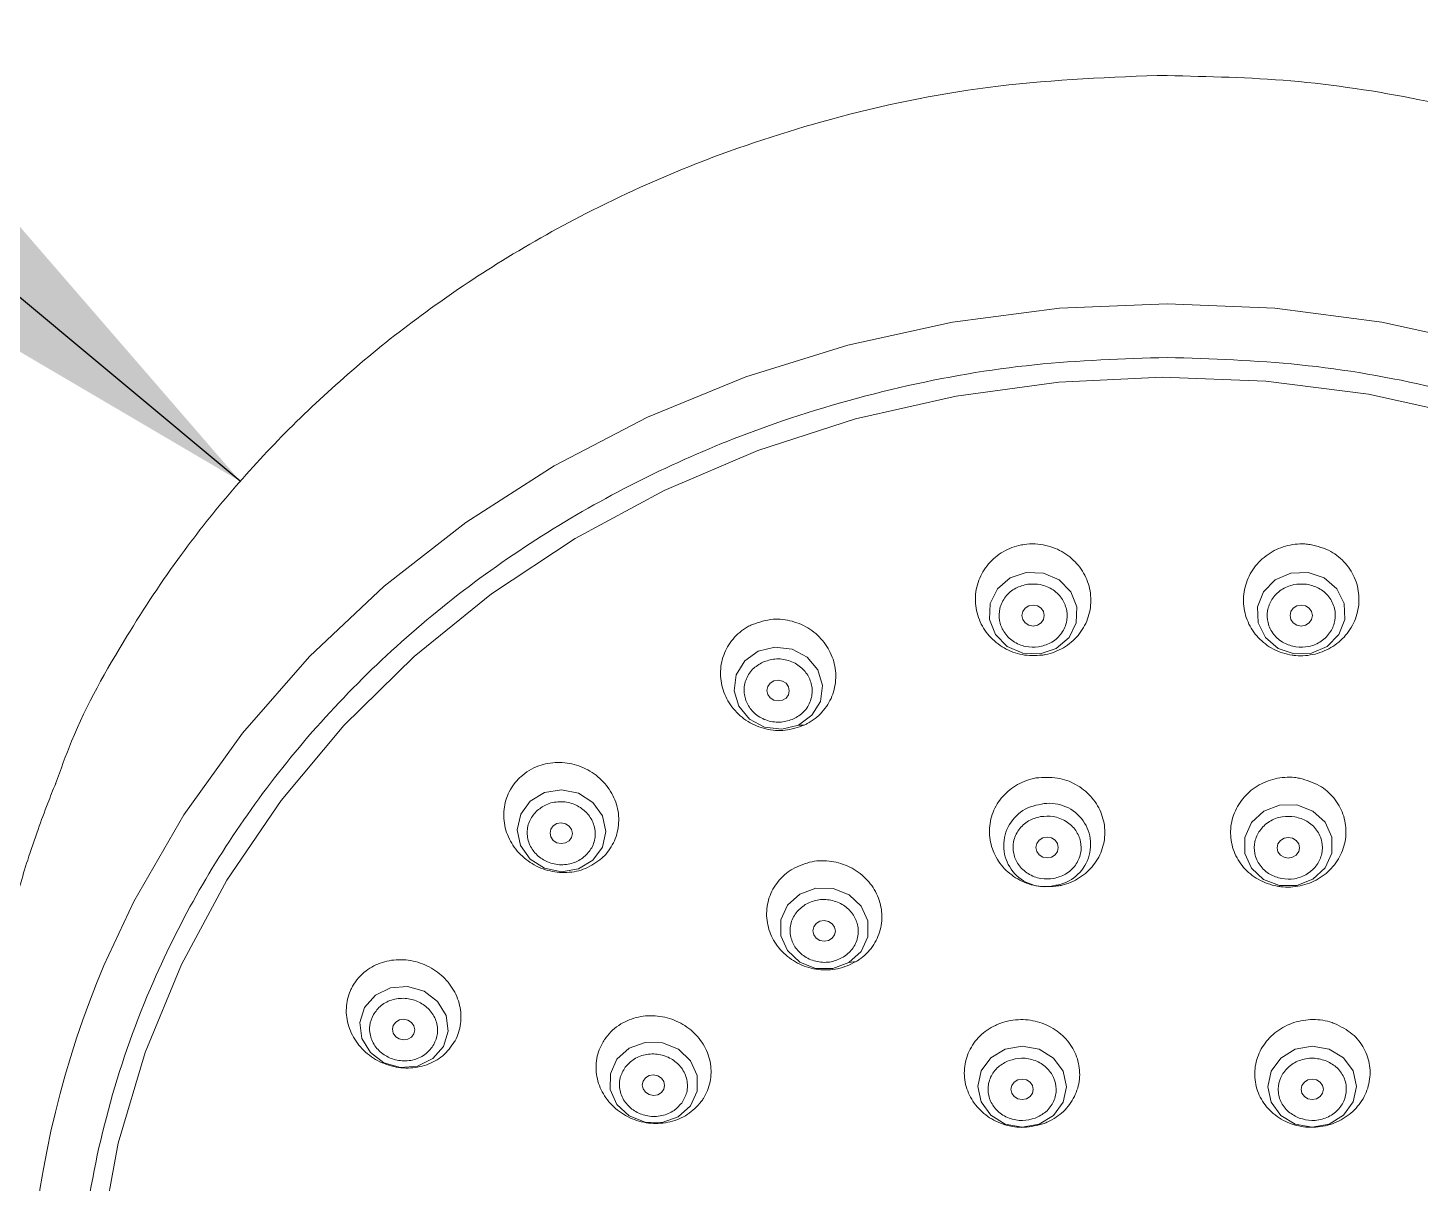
# Model space of a CAD drawing. Extents: x 1522 to 1942, y -990 to -693.
# Drawn here: x 1710.56 to 1720.5, y -748.96 to -740.71 of the extents above; entities that cross this region are included whole.
import ezdxf

# ---------------------------------------------------------------- set-up
doc = ezdxf.new("R2010")
doc.units = 0
doc.header["$LTSCALE"] = 7
doc.header["$MEASUREMENT"] = 0
doc.layers.get('0').update_dxf_attribs({"color": 2, "linetype": 'CONTINUOUS'})
doc.layers.add('D', color=2, linetype='CONTINUOUS')
doc.styles.add('GHS', font='romans', dxfattribs={"bigfont": 'ghs'})
doc.dimstyles.new('STANDARD$7', dxfattribs={"dimscale": 0, "dimtxt": 3.5, "dimasz": 3, "dimexe": 2, "dimexo": 1, "dimgap": 1, "dimtad": 1, "dimdec": 4, "dimdsep": 46, "dimtxsty": 'GHS', "dimcen": 1, "dimclrd": 256, "dimclre": 256, "dimclrt": 256, "dimadec": 4, "dimazin": 2, "dimtfac": 1, "dimtdec": 4, "dimtmove": 0, "dimatfit": 0, "dimfxl": 0, "dimtolj": 1, "dimtzin": 0, "dimlwd": -1, "dimlwe": -1, "dimarcsym": 0})

msp = doc.modelspace()

# ---------------------------------------------------------------- linework, layer by layer
at = {"color": 7, "linetype": 'Continuous', "lineweight": 15}
for p, q in [((1716.1034, -745.6912), (1716.0623, -745.6906)), ((1717.9178, -746.8392), (1717.8998, -746.8342)), ((1716.4746, -747.379), (1716.4229, -747.3866))]:
    msp.add_line(p, q, dxfattribs=at)
at = {"color": 7, "linetype": 'Continuous', "lineweight": 15, "flags": 128}
for points in [[(1711.1048, -747.408), (1711.3183, -746.9505), (1711.6744, -746.3324), (1712.0936, -745.7476), (1712.5721, -745.2012), (1713.1055, -744.6984), (1713.6891, -744.2435), (1714.3177, -743.8406), (1714.9855, -743.4934), (1715.6867, -743.2049), (1716.4149, -742.9779), (1717.1635, -742.8142), (1717.9259, -742.7154), (1718.6952, -742.6824), (1719.4645, -742.7154), (1720.2269, -742.8142), (1720.9756, -742.9779)], [(1718.6603, -743.2064), (1717.9211, -743.2419), (1717.189, -743.3417), (1716.4711, -743.505), (1715.7739, -743.7303), (1715.104, -744.0155), (1714.4676, -744.3578), (1713.8707, -744.7542), (1713.3188, -745.2008), (1712.8171, -745.6936), (1712.3704, -746.2279), (1711.9826, -746.7987), (1711.6576, -747.4008), (1711.3982, -748.0284), (1711.207, -748.6758), (1711.0857, -749.3368), (1711.0354, -750.0054), (1711.0567, -750.6752), (1711.1493, -751.34), (1711.3123, -751.9937), (1711.5443, -752.63), (1711.843, -753.2432)], [(1725.5784, -753.1865), (1725.871, -752.5709), (1726.0965, -751.9327), (1726.253, -751.2777), (1726.3388, -750.6121), (1726.3533, -749.9421), (1726.2964, -749.274), (1726.1684, -748.614), (1725.9707, -747.9683), (1725.705, -747.3428), (1725.3739, -746.7434), (1724.9804, -746.1758), (1724.5283, -745.6452), (1724.0217, -745.1566), (1723.4653, -744.7146), (1722.8644, -744.3232), (1722.2246, -743.9861), (1721.5519, -743.7065), (1720.8524, -743.4869), (1720.1329, -743.3295), (1719.3999, -743.2358), (1718.6603, -743.2064)], [(1717.6893, -744.6004), (1717.8126, -744.6054), (1717.9246, -744.6541), (1718.0083, -744.7389), (1718.0509, -744.847), (1718.046, -744.9618), (1717.9943, -745.0661), (1717.9037, -745.1437), (1717.788, -745.183), (1717.6648, -745.178), (1717.5528, -745.1294), (1717.4691, -745.0446), (1717.4264, -744.9365), (1717.4313, -744.8216), (1717.483, -744.7174), (1717.5736, -744.6397), (1717.6893, -744.6004)], [(1719.7011, -744.6004), (1719.8169, -744.6397), (1719.9075, -744.7174), (1719.9592, -744.8216), (1719.964, -744.9365), (1719.9214, -745.0446), (1719.8377, -745.1294), (1719.7257, -745.178), (1719.6025, -745.183), (1719.4867, -745.1437), (1719.3961, -745.0661), (1719.3445, -744.9618), (1719.3396, -744.847), (1719.3822, -744.7389), (1719.4659, -744.6541), (1719.5779, -744.6054), (1719.7011, -744.6004)], [(1717.7381, -744.9835), (1717.7688, -744.9779), (1717.7947, -744.9618), (1717.8121, -744.9377), (1717.8181, -744.9092), (1717.8121, -744.8806), (1717.7947, -744.8564), (1717.7688, -744.8401), (1717.7381, -744.8343), (1717.7075, -744.8399), (1717.6816, -744.8559), (1717.6642, -744.8801), (1717.6582, -744.9086), (1717.6642, -744.9371), (1717.6816, -744.9614), (1717.7075, -744.9777), (1717.7381, -744.9835)], [(1719.6523, -744.9835), (1719.6829, -744.9777), (1719.7089, -744.9614), (1719.7262, -744.9371), (1719.7323, -744.9086), (1719.7262, -744.8801), (1719.7089, -744.8559), (1719.6829, -744.8399), (1719.6523, -744.8343), (1719.6217, -744.8401), (1719.5958, -744.8564), (1719.5784, -744.8806), (1719.5723, -744.9092), (1719.5784, -744.9377), (1719.5958, -744.9618), (1719.6217, -744.9779), (1719.6523, -744.9835)], [(1716.0623, -745.6906), (1715.9436, -745.7202), (1715.8212, -745.7052), (1715.7137, -745.6478), (1715.6375, -745.5568), (1715.6041, -745.446), (1715.6187, -745.3322), (1715.6791, -745.2329), (1715.776, -745.1632)], [(1715.776, -745.1632), (1715.8947, -745.1335), (1716.0171, -745.1485), (1716.1246, -745.2059), (1716.2008, -745.297), (1716.2342, -745.4078), (1716.2196, -745.5215), (1716.1592, -745.6208), (1716.0623, -745.6906)], [(1715.9177, -745.5187), (1715.9483, -745.5134), (1715.9742, -745.4976), (1715.9915, -745.4736), (1715.9976, -745.4452), (1715.9915, -745.4167), (1715.9742, -745.3924), (1715.9483, -745.376), (1715.9177, -745.3699), (1715.8871, -745.3752), (1715.8611, -745.3911), (1715.8438, -745.415), (1715.8377, -745.4434), (1715.8438, -745.4719), (1715.8611, -745.4963), (1715.8871, -745.5127), (1715.9177, -745.5187)], [(1714.1484, -746.2336), (1714.2509, -746.1722), (1714.3718, -746.1523), (1714.4926, -746.177), (1714.5949, -746.2424), (1714.6633, -746.3387), (1714.6871, -746.4511), (1714.663, -746.5625), (1714.5944, -746.656), (1714.4919, -746.7174), (1714.371, -746.7372), (1714.2502, -746.7126), (1714.1479, -746.6471), (1714.0795, -746.5509), (1714.0557, -746.4385), (1714.0798, -746.3271), (1714.1484, -746.2336)], [(1719.6214, -746.2609), (1719.7354, -746.3043), (1719.8225, -746.3847), (1719.8697, -746.4901), (1719.8696, -746.6043), (1719.8223, -746.7099), (1719.735, -746.791), (1719.6211, -746.8351), (1719.4977, -746.8355), (1719.3838, -746.7921), (1719.2966, -746.7117), (1719.2495, -746.6063), (1719.2496, -746.4921), (1719.2968, -746.3865), (1719.3841, -746.3054), (1719.4981, -746.2614), (1719.6214, -746.2609)], [(1714.2892, -746.4611), (1714.2952, -746.4895), (1714.3124, -746.5139), (1714.3383, -746.5305), (1714.3689, -746.5368), (1714.3995, -746.5318), (1714.4254, -746.5163), (1714.4428, -746.4926), (1714.449, -746.4645), (1714.443, -746.436), (1714.4257, -746.4116), (1714.3998, -746.395), (1714.3693, -746.3888), (1714.3387, -746.3938), (1714.3127, -746.4093), (1714.2953, -746.4329), (1714.2892, -746.4611)], [(1717.838, -746.6389), (1717.8686, -746.6333), (1717.8945, -746.6174), (1717.9119, -746.5934), (1717.918, -746.5651), (1717.9119, -746.5367), (1717.8945, -746.5126), (1717.8686, -746.4965), (1717.838, -746.4907), (1717.8073, -746.4962), (1717.7814, -746.5122), (1717.7641, -746.5362), (1717.758, -746.5645), (1717.7641, -746.5928), (1717.7814, -746.6169), (1717.8073, -746.6331), (1717.838, -746.6389)], [(1719.5601, -746.6402), (1719.5907, -746.6345), (1719.6166, -746.6183), (1719.634, -746.5942), (1719.6401, -746.5658), (1719.634, -746.5375), (1719.6166, -746.5136), (1719.5907, -746.4976), (1719.5601, -746.4921), (1719.5294, -746.4978), (1719.5035, -746.514), (1719.4862, -746.5381), (1719.4801, -746.5665), (1719.4862, -746.5948), (1719.5035, -746.6187), (1719.5294, -746.6347), (1719.5601, -746.6402)], [(1716.0726, -746.897), (1716.1866, -746.8549), (1716.3099, -746.8564), (1716.4237, -746.9014), (1716.5108, -746.983), (1716.5578, -747.0888), (1716.5576, -747.2026), (1716.5102, -747.3072), (1716.4229, -747.3866)], [(1716.4229, -747.3866), (1716.3089, -747.4287), (1716.1856, -747.4272), (1716.0718, -747.3822), (1715.9847, -747.3006), (1715.9377, -747.1948), (1715.9379, -747.081), (1715.9853, -746.9764), (1716.0726, -746.897)], [(1716.2464, -747.2339), (1716.277, -747.2286), (1716.3029, -747.2129), (1716.3202, -747.1891), (1716.3263, -747.161), (1716.3202, -747.1326), (1716.3029, -747.1085), (1716.277, -747.0922), (1716.2464, -747.0862), (1716.2158, -747.0915), (1716.1898, -747.1072), (1716.1725, -747.131), (1716.1664, -747.1592), (1716.1725, -747.1875), (1716.1898, -747.2116), (1716.2158, -747.2279), (1716.2464, -747.2339)], [(1712.9659, -747.7068), (1713.0422, -747.6198), (1713.1497, -747.5672), (1713.2719, -747.5571), (1713.3904, -747.5908), (1713.487, -747.6634), (1713.5471, -747.7638), (1713.5614, -747.8766), (1713.5279, -747.9848), (1713.4516, -748.0718), (1713.3441, -748.1244), (1713.2218, -748.1346), (1713.1034, -748.1008), (1713.0068, -748.0282), (1712.9467, -747.9278), (1712.9324, -747.815), (1712.9659, -747.7068)], [(1713.1641, -747.8625), (1713.1701, -747.8907), (1713.1874, -747.915), (1713.2132, -747.9316), (1713.2438, -747.938), (1713.2743, -747.9332), (1713.3003, -747.918), (1713.3176, -747.8946), (1713.3238, -747.8667), (1713.3178, -747.8384), (1713.3005, -747.8141), (1713.2746, -747.7975), (1713.2441, -747.7911), (1713.2135, -747.7959), (1713.1876, -747.8111), (1713.1702, -747.8345), (1713.1641, -747.8625)], [(1714.7673, -748.0765), (1714.8546, -747.9981), (1714.9685, -747.957), (1715.0917, -747.9593), (1715.2055, -748.0047), (1715.2925, -748.0863), (1715.3395, -748.1917), (1715.3393, -748.3049), (1715.292, -748.4085), (1715.2047, -748.4868), (1715.0908, -748.528), (1714.9676, -748.5257), (1714.8538, -748.4803), (1714.7668, -748.3987), (1714.7198, -748.2933), (1714.72, -748.1801), (1714.7673, -748.0765)], [(1717.5389, -748.0039), (1717.6599, -747.9824), (1717.7809, -748.0049), (1717.8834, -748.0681), (1717.9519, -748.1622), (1717.976, -748.2731), (1717.9519, -748.3837), (1717.8834, -748.4773), (1717.7808, -748.5396), (1717.6598, -748.5611), (1717.5389, -748.5386), (1717.4363, -748.4754), (1717.3678, -748.3813), (1717.3437, -748.2704), (1717.3678, -748.1598), (1717.4364, -748.0662), (1717.5389, -748.0039)], [(1719.8515, -748.0039), (1719.9541, -748.0662), (1720.0226, -748.1598), (1720.0467, -748.2704), (1720.0227, -748.3813), (1719.9542, -748.4754), (1719.8516, -748.5386), (1719.7306, -748.5611), (1719.6097, -748.5396), (1719.5071, -748.4773), (1719.4386, -748.3837), (1719.4145, -748.2731), (1719.4385, -748.1622), (1719.5071, -748.0681), (1719.6096, -748.0049), (1719.7306, -747.9824), (1719.8515, -748.0039)], [(1714.9477, -748.2599), (1714.9537, -748.2881), (1714.971, -748.3122), (1714.9969, -748.3286), (1715.0275, -748.3348), (1715.0581, -748.3297), (1715.084, -748.3143), (1715.1014, -748.2908), (1715.1075, -748.2629), (1715.1015, -748.2347), (1715.0842, -748.2105), (1715.0583, -748.1942), (1715.0277, -748.188), (1714.9971, -748.193), (1714.9712, -748.2084), (1714.9538, -748.2319), (1714.9477, -748.2599)], [(1717.6594, -748.3641), (1717.69, -748.3586), (1717.7159, -748.3429), (1717.7333, -748.3192), (1717.7394, -748.2912), (1717.7333, -748.2632), (1717.7159, -748.2393), (1717.69, -748.2233), (1717.6594, -748.2177), (1717.6288, -748.2231), (1717.6028, -748.2389), (1717.5855, -748.2626), (1717.5794, -748.2905), (1717.5855, -748.3186), (1717.6028, -748.3424), (1717.6288, -748.3584), (1717.6594, -748.3641)], [(1719.7311, -748.3641), (1719.7617, -748.3584), (1719.7876, -748.3424), (1719.805, -748.3186), (1719.8111, -748.2905), (1719.805, -748.2626), (1719.7876, -748.2389), (1719.7617, -748.2231), (1719.7311, -748.2177), (1719.7005, -748.2233), (1719.6745, -748.2393), (1719.6572, -748.2632), (1719.6511, -748.2912), (1719.6572, -748.3192), (1719.6745, -748.3429), (1719.7005, -748.3586), (1719.7311, -748.3641)]]:
    msp.add_lwpolyline(points, dxfattribs=at)
at = {"color": 7, "linetype": 'Continuous', "lineweight": 15}
for centre, radius, start, end in [((1717.8223, -746.5503), 0.2943, 98.82921, 285.26202), ((1717.8546, -746.5434), 0.2943, 278.82956, 105.26167), ((1717.2886, -750.0397), 6.7205, 156.94653, 194.46797)]:
    msp.add_arc(centre, radius, start, end, dxfattribs=at)
for points, knots in [([(1718.6249, -741.0531), (1718.2197, -741.0692), (1717.4311, -741.1041), (1716.3277, -741.3369), (1715.37, -741.6512), (1714.5784, -742.009), (1713.9253, -742.3788), (1713.3685, -742.7566), (1712.8728, -743.1519), (1712.4232, -743.5699), (1712.0174, -744.009), (1711.6256, -744.5003), (1711.2344, -745.0953), (1710.9266, -745.6427), (1710.7956, -746.0083), (1710.759, -746.1108)], [0.006822, 0.006822, 0.006822, 0.006822, 0.1247084, 0.2363746, 0.3349721, 0.4204879, 0.4929107, 0.5582181, 0.6219234, 0.6840224, 0.7445108, 0.8046659, 0.8772752, 0.9656239, 1, 1, 1, 1]), ([(1727.1574, -748.9389), (1727.1581, -748.9299), (1727.1766, -748.6968), (1727.1496, -748.2703), (1727.0895, -747.6972), (1726.9977, -747.2237), (1726.8937, -746.8169), (1726.7933, -746.4989), (1726.6967, -746.2327), (1726.6047, -746.0023), (1726.4893, -745.7409), (1726.3409, -745.44), (1726.1538, -745.1028), (1725.8846, -744.6746), (1725.5026, -744.1563), (1724.9682, -743.5603), (1724.2959, -742.9541), (1723.4705, -742.3672), (1722.4821, -741.8356), (1721.4698, -741.4533), (1720.4843, -741.2103), (1719.5945, -741.0738), (1718.9899, -741.0609), (1718.6954, -741.0546), (1718.6954, -741.0546), (1718.6954, -741.0546), (1718.6954, -741.0546), (1718.6719, -741.0541), (1718.6484, -741.0536), (1718.6249, -741.0531)], [0, 0, 0, 0, 0.00217, 0.05663, 0.103417, 0.142523, 0.173939, 0.205452, 0.223361, 0.24237, 0.265284, 0.292102, 0.322822, 0.357441, 0.412418, 0.474905, 0.544883, 0.622338, 0.707254, 0.799617, 0.865359, 0.934405, 1, 1, 1, 1, 1, 1, 1.005235, 1.005235, 1.005235, 1.005235]), ([(1718.6952, -743.0663), (1718.3789, -743.0764), (1717.7364, -743.0969), (1716.7734, -743.266), (1715.8925, -743.522), (1715.1094, -743.8451), (1714.4249, -744.2071), (1713.7798, -744.6331), (1713.1829, -745.1207), (1712.6442, -745.661), (1712.1736, -746.2449), (1711.7736, -746.8646), (1711.4171, -747.5734), (1711.1325, -748.3707), (1710.9525, -749.2425), (1710.8941, -750.1104), (1710.9525, -750.9783), (1711.1325, -751.8501), (1711.4171, -752.6474), (1711.7736, -753.3563), (1712.1736, -753.9759), (1712.6442, -754.5599), (1713.1829, -755.1002), (1713.7798, -755.5878), (1714.4249, -756.0138), (1715.1094, -756.3758), (1715.8925, -756.6989), (1716.7733, -756.9549), (1717.7364, -757.124), (1718.3789, -757.1445), (1718.6952, -757.1546)], [0, 0, 0, 0, 0.038814, 0.078832, 0.119976, 0.152137, 0.184303, 0.217149, 0.25, 0.282846, 0.315696, 0.347858, 0.380025, 0.421165, 0.461183, 0.5, 0.538813, 0.578832, 0.619976, 0.652137, 0.684303, 0.717149, 0.75, 0.782846, 0.815696, 0.847858, 0.880024, 0.921165, 0.961184, 1, 1, 1, 1]), ([(1718.6952, -757.1546), (1719.0116, -757.1445), (1719.654, -757.124), (1720.6171, -756.9549), (1721.4979, -756.6989), (1722.281, -756.3759), (1722.9655, -756.0138), (1723.6107, -755.5879), (1724.2075, -755.1002), (1724.7463, -754.5599), (1725.2168, -753.976), (1725.6169, -753.3564), (1725.9733, -752.6475), (1726.258, -751.8502), (1726.438, -750.9784), (1726.4964, -750.1105), (1726.438, -749.2426), (1726.258, -748.3708), (1725.9734, -747.5735), (1725.6169, -746.8646), (1725.2169, -746.245), (1724.7463, -745.661), (1724.2076, -745.1207), (1723.6107, -744.6331), (1722.9656, -744.2071), (1722.2811, -743.8451), (1721.498, -743.5221), (1720.6171, -743.2661), (1719.6541, -743.0969), (1719.0116, -743.0764), (1718.6952, -743.0663)], [0, 0, 0, 0, 0.038814, 0.078832, 0.119976, 0.152137, 0.184304, 0.21715, 0.25, 0.282846, 0.315697, 0.347858, 0.380024, 0.421165, 0.461183, 0.5, 0.538813, 0.578832, 0.619975, 0.652137, 0.684304, 0.71715, 0.75, 0.782846, 0.815697, 0.847858, 0.880024, 0.921165, 0.961184, 1, 1, 1, 1]), ([(1717.8021, -745.1916), (1717.7543, -745.1937), (1717.6601, -745.1979), (1717.527, -745.1459), (1717.4192, -745.0586), (1717.3468, -744.9408), (1717.3184, -744.8064), (1717.3376, -744.6706), (1717.4026, -744.549), (1717.5054, -744.4558), (1717.6038, -744.4145), (1717.7125, -744.3938), (1717.8263, -744.3985), (1717.9613, -744.4541), (1718.0662, -744.5455), (1718.1345, -744.6654), (1718.1583, -744.8007), (1718.1343, -744.9358), (1718.0651, -745.0551), (1717.959, -745.1446), (1717.8637, -745.1816), (1717.8102, -745.1903), (1717.8021, -745.1916)], [0, 0, 0, 0, 0.05507, 0.108326, 0.161775, 0.215516, 0.269538, 0.323697, 0.377785, 0.431628, 0.485164, 0.500043, 0.560366, 0.613629, 0.667103, 0.720877, 0.774924, 0.829083, 0.883151, 0.936964, 0.99047, 1, 1, 1, 1]), ([(1719.7162, -744.4017), (1719.767, -744.4146), (1719.8626, -744.439), (1719.9737, -744.5327), (1720.0449, -744.6486), (1720.0721, -744.7825), (1720.052, -744.9182), (1719.9864, -745.0405), (1719.8826, -745.135), (1719.7529, -745.1908), (1719.6503, -745.1989), (1719.5494, -745.1874), (1719.451, -745.1558), (1719.34, -745.0714), (1719.2649, -744.9571), (1719.233, -744.8246), (1719.2484, -744.6883), (1719.3097, -744.564), (1719.4102, -744.4661), (1719.5379, -744.4063), (1719.645, -744.3935), (1719.7035, -744.4002), (1719.7162, -744.4017)], [0, 0, 0, 0, 0.060323, 0.113583, 0.167058, 0.220836, 0.27488, 0.329039, 0.383108, 0.436921, 0.490426, 0.499957, 0.555025, 0.608282, 0.66173, 0.715477, 0.769498, 0.823653, 0.877743, 0.931587, 0.985121, 1, 1, 1, 1]), ([(1717.7761, -745.1329), (1717.7454, -745.1342), (1717.698, -745.1362), (1717.6373, -745.1164), (1717.5943, -745.0929), (1717.557, -745.0617), (1717.5192, -745.0137), (1717.4923, -744.9441), (1717.495, -744.8704), (1717.515, -744.814), (1717.5402, -744.7739), (1717.5735, -744.7395), (1717.6247, -744.7036), (1717.6705, -744.6922), (1717.7002, -744.6849)], [0, 0, 0, 0, 0.119722, 0.184787, 0.250002, 0.315073, 0.380274, 0.500008, 0.619721, 0.684786, 0.749995, 0.815064, 0.880278, 1, 1, 1, 1]), ([(1717.7002, -744.6849), (1717.7309, -744.6836), (1717.7783, -744.6816), (1717.839, -744.7014), (1717.882, -744.7249), (1717.9193, -744.756), (1717.9571, -744.8041), (1717.984, -744.8736), (1717.9813, -744.9474), (1717.9612, -745.0037), (1717.9361, -745.0438), (1717.9028, -745.0783), (1717.8516, -745.1142), (1717.8057, -745.1255), (1717.7761, -745.1329)], [0, 0, 0, 0, 0.119722, 0.184787, 0.250002, 0.315062, 0.380275, 0.499994, 0.619722, 0.684787, 0.749996, 0.815065, 0.880278, 1, 1, 1, 1]), ([(1719.6144, -745.1329), (1719.5847, -745.1255), (1719.5389, -745.1142), (1719.4877, -745.0783), (1719.4544, -745.0439), (1719.4292, -745.0038), (1719.4091, -744.9474), (1719.4064, -744.8736), (1719.4334, -744.8041), (1719.4712, -744.7561), (1719.5084, -744.7249), (1719.5515, -744.7014), (1719.6121, -744.6816), (1719.6596, -744.6836), (1719.6902, -744.6849)], [0, 0, 0, 0, 0.1197217, 0.1847908, 0.2500055, 0.3150697, 0.3802798, 0.5000078, 0.6197276, 0.684791, 0.7499998, 0.8150697, 0.8802782, 1, 1, 1, 1]), ([(1719.6902, -744.6849), (1719.7199, -744.6922), (1719.7657, -744.7036), (1719.817, -744.7395), (1719.8502, -744.7739), (1719.8754, -744.814), (1719.8955, -744.8703), (1719.8982, -744.9441), (1719.8713, -745.0137), (1719.8335, -745.0617), (1719.7962, -745.0929), (1719.7532, -745.1163), (1719.6925, -745.1362), (1719.6451, -745.1342), (1719.6144, -745.1329)], [0, 0, 0, 0, 0.119723, 0.184792, 0.250006, 0.31507, 0.38028, 0.499994, 0.619727, 0.684791, 0.749999, 0.815069, 0.880278, 1, 1, 1, 1]), ([(1716.1034, -745.6912), (1716.0587, -745.7066), (1715.9708, -745.7369), (1715.8282, -745.7244), (1715.6984, -745.6712), (1715.5925, -745.5789), (1715.5231, -745.4586), (1715.4983, -745.3236), (1715.5214, -745.1893), (1715.5895, -745.0719), (1715.6692, -745.0042), (1715.721, -744.9785), (1715.7322, -744.9729)], [0, 0, 0, 0, 0.11013, 0.216634, 0.323522, 0.431, 0.539036, 0.647339, 0.755504, 0.863187, 0.970244, 1, 1, 1, 1]), ([(1715.7322, -744.9729), (1715.7814, -744.9564), (1715.8741, -744.9254), (1716.0211, -744.9432), (1716.149, -745.0006), (1716.2518, -745.0962), (1716.3171, -745.2186), (1716.3371, -745.3543), (1716.3093, -745.4875), (1716.2371, -745.6026), (1716.1585, -745.6645), (1716.1106, -745.6877), (1716.1034, -745.6912)], [0, 0, 0, 0, 0.120656, 0.227188, 0.334144, 0.441707, 0.549807, 0.658137, 0.766282, 0.873917, 0.980937, 1, 1, 1, 1]), ([(1716.0277, -745.6471), (1715.999, -745.6569), (1715.9547, -745.6721), (1715.8905, -745.6701), (1715.8419, -745.6598), (1715.7962, -745.6405), (1715.7444, -745.6053), (1715.6958, -745.5466), (1715.674, -745.4756), (1715.6745, -745.4163), (1715.6851, -745.3711), (1715.7053, -745.329), (1715.7421, -745.2805), (1715.7818, -745.2568), (1715.8076, -745.2416)], [0, 0, 0, 0, 0.119722, 0.184792, 0.250001, 0.315071, 0.380278, 0.499995, 0.619718, 0.684791, 0.75, 0.815066, 0.88028, 1, 1, 1, 1]), ([(1715.8076, -745.2416), (1715.8363, -745.2317), (1715.8806, -745.2165), (1715.9448, -745.2185), (1715.9934, -745.2288), (1716.0391, -745.2481), (1716.0909, -745.2833), (1716.1395, -745.342), (1716.1613, -745.413), (1716.1609, -745.4723), (1716.1502, -745.5176), (1716.13, -745.5596), (1716.0933, -745.6082), (1716.0535, -745.6318), (1716.0277, -745.6471)], [0, 0, 0, 0, 0.119722, 0.184792, 0.250001, 0.315071, 0.380277, 0.499995, 0.619718, 0.684791, 0.75, 0.815066, 0.88028, 1, 1, 1, 1]), ([(1714.6583, -746.6416), (1714.6212, -746.6687), (1714.5482, -746.7221), (1714.41, -746.7498), (1714.271, -746.7351), (1714.142, -746.6765), (1714.0384, -746.5811), (1713.972, -746.459), (1713.951, -746.3246), (1713.9774, -746.1934), (1714.0314, -746.1072), (1714.1062, -746.0326), (1714.2003, -745.9762), (1714.3421, -745.9502), (1714.4812, -745.9699), (1714.6082, -746.0324), (1714.7087, -746.1311), (1714.7708, -746.255), (1714.7871, -746.3899), (1714.7559, -746.5198), (1714.7017, -746.6008), (1714.664, -746.6362), (1714.6583, -746.6416)], [0, 0, 0, 0, 0.05507, 0.108326, 0.161774, 0.215518, 0.269539, 0.323697, 0.377786, 0.431629, 0.485165, 0.500042, 0.560365, 0.613627, 0.667102, 0.720879, 0.774924, 0.829083, 0.88315, 0.936962, 0.99047, 1, 1, 1, 1]), ([(1717.9178, -746.8392), (1717.8695, -746.8431), (1717.7748, -746.8507), (1717.6391, -746.8035), (1717.5283, -746.7209), (1717.452, -746.6073), (1717.4192, -746.4765), (1717.4338, -746.3428), (1717.4943, -746.2216), (1717.5936, -746.1272), (1717.6895, -746.0827), (1717.7465, -746.0709), (1717.7585, -746.0684)], [0, 0, 0, 0, 0.111816, 0.218771, 0.325913, 0.433347, 0.541055, 0.648879, 0.756642, 0.864164, 0.971385, 1, 1, 1, 1]), ([(1717.7585, -746.0684), (1717.8102, -746.0646), (1717.9082, -746.0574), (1718.0458, -746.1088), (1718.1546, -746.1937), (1718.2281, -746.309), (1718.2577, -746.4406), (1718.2398, -746.5738), (1718.1763, -746.6936), (1718.0747, -746.7858), (1717.9806, -746.8266), (1717.9267, -746.8374), (1717.9178, -746.8392)], [0, 0, 0, 0, 0.119157, 0.226126, 0.333301, 0.440771, 0.548503, 0.656348, 0.764109, 0.871619, 0.978833, 1, 1, 1, 1]), ([(1719.6402, -746.0699), (1719.6896, -746.0843), (1719.7835, -746.1116), (1719.8906, -746.2071), (1719.9575, -746.3237), (1719.9796, -746.4561), (1719.9544, -746.5885), (1719.8844, -746.706), (1719.7776, -746.795), (1719.6464, -746.8456), (1719.5428, -746.8501), (1719.441, -746.835), (1719.3425, -746.7994), (1719.2351, -746.7111), (1719.1654, -746.5953), (1719.1401, -746.4636), (1719.162, -746.3307), (1719.2291, -746.2118), (1719.3337, -746.1203), (1719.4636, -746.0672), (1719.5705, -746.0592), (1719.6281, -746.0681), (1719.6402, -746.0699)], [0, 0, 0, 0, 0.059576, 0.113057, 0.166641, 0.220371, 0.274234, 0.328154, 0.382031, 0.435785, 0.489388, 0.499971, 0.555881, 0.609364, 0.662938, 0.716661, 0.770513, 0.82443, 0.878315, 0.932078, 0.985692, 1, 1, 1, 1]), ([(1710.2819, -749.5813), (1710.2693, -749.4777), (1710.2407, -749.2414), (1710.2282, -748.8928), (1710.2305, -748.5625), (1710.2452, -748.2792), (1710.2685, -748.0193), (1710.2989, -747.7818), (1710.3368, -747.5478), (1710.3847, -747.3027), (1710.4571, -746.9974), (1710.5424, -746.7031), (1710.6294, -746.4455), (1710.6971, -746.2633), (1710.7407, -746.1544), (1710.7602, -746.1073)], [0, 0, 0, 0, 0.0243225, 0.0554804, 0.081392, 0.1014767, 0.1218136, 0.1424035, 0.157432, 0.1772366, 0.2007451, 0.2306197, 0.2485291, 0.2638895, 0.2756857, 0.2756857, 0.2756857, 0.2756857]), ([(1714.1976, -746.3004), (1714.2215, -746.283), (1714.2584, -746.2562), (1714.3198, -746.2401), (1714.3693, -746.2364), (1714.4189, -746.242), (1714.4796, -746.2611), (1714.5451, -746.3034), (1714.5893, -746.365), (1714.6086, -746.4216), (1714.6135, -746.4676), (1714.6083, -746.5134), (1714.5896, -746.5698), (1714.5598, -746.6034), (1714.5405, -746.6252)], [0, 0, 0, 0, 0.119721, 0.18479, 0.25, 0.315069, 0.380283, 0.500004, 0.619718, 0.684787, 0.750008, 0.815072, 0.880279, 1, 1, 1, 1]), ([(1714.5405, -746.6252), (1714.5166, -746.6425), (1714.4797, -746.6694), (1714.4183, -746.6854), (1714.3688, -746.6892), (1714.3192, -746.6836), (1714.2585, -746.6645), (1714.193, -746.6221), (1714.1488, -746.5606), (1714.1296, -746.504), (1714.1246, -746.4579), (1714.1298, -746.4122), (1714.1485, -746.3557), (1714.1783, -746.3221), (1714.1976, -746.3004)], [0, 0, 0, 0, 0.11972, 0.184792, 0.25, 0.315069, 0.380277, 0.499997, 0.619722, 0.68479, 0.749996, 0.815074, 0.88028, 1, 1, 1, 1]), ([(1717.8851, -746.7857), (1717.8545, -746.7881), (1717.8072, -746.7918), (1717.7458, -746.7743), (1717.7018, -746.7525), (1717.6633, -746.7229), (1717.6236, -746.6766), (1717.5938, -746.6086), (1717.5934, -746.5353), (1717.6111, -746.4786), (1717.6346, -746.4379), (1717.6664, -746.4026), (1717.7161, -746.3651), (1717.7615, -746.3522), (1717.7908, -746.3439)], [0, 0, 0, 0, 0.119721, 0.184788, 0.249997, 0.31507, 0.38028, 0.500001, 0.619716, 0.684793, 0.749994, 0.815072, 0.880282, 1, 1, 1, 1]), ([(1717.7908, -746.3439), (1717.8214, -746.3414), (1717.8687, -746.3377), (1717.9301, -746.3553), (1717.9741, -746.377), (1718.0126, -746.4066), (1718.0524, -746.453), (1718.0822, -746.521), (1718.0825, -746.5943), (1718.0648, -746.651), (1718.0413, -746.6917), (1718.0095, -746.727), (1717.9598, -746.7645), (1717.9144, -746.7774), (1717.8851, -746.7857)], [0, 0, 0, 0, 0.119722, 0.184793, 0.250002, 0.315074, 0.380285, 0.500006, 0.619721, 0.684798, 0.75, 0.815067, 0.880277, 1, 1, 1, 1]), ([(1719.5125, -746.787), (1719.4832, -746.7786), (1719.4379, -746.7657), (1719.3883, -746.7281), (1719.3565, -746.6928), (1719.3331, -746.652), (1719.3154, -746.5953), (1719.3159, -746.522), (1719.3459, -746.454), (1719.3857, -746.4077), (1719.4242, -746.3782), (1719.4683, -746.3565), (1719.5297, -746.3391), (1719.577, -746.3428), (1719.6076, -746.3453)], [0, 0, 0, 0, 0.119721, 0.1847869, 0.249995, 0.3150643, 0.3802738, 0.5000044, 0.6197181, 0.6847898, 0.7500027, 0.8150706, 0.8802781, 1, 1, 1, 1]), ([(1719.6076, -746.3453), (1719.637, -746.3537), (1719.6822, -746.3666), (1719.7319, -746.4042), (1719.7636, -746.4395), (1719.787, -746.4803), (1719.8047, -746.537), (1719.8042, -746.6103), (1719.7743, -746.6783), (1719.7344, -746.7246), (1719.6959, -746.7541), (1719.6519, -746.7758), (1719.5904, -746.7932), (1719.5431, -746.7894), (1719.5125, -746.787)], [0, 0, 0, 0, 0.1197213, 0.1847874, 0.2500066, 0.3150633, 0.3802729, 0.5000037, 0.6197175, 0.6847893, 0.7500024, 0.8150703, 0.8802779, 1, 1, 1, 1]), ([(1716.0194, -746.7189), (1716.0654, -746.6975), (1716.1527, -746.6569), (1716.2999, -746.657), (1716.4339, -746.6983), (1716.5477, -746.7798), (1716.6276, -746.8916), (1716.6645, -747.0215), (1716.654, -747.1546), (1716.5975, -747.2752), (1716.5273, -747.3457), (1716.482, -747.3743), (1716.4746, -747.379)], [0, 0, 0, 0, 0.1191573, 0.2261273, 0.3333011, 0.4407692, 0.548502, 0.6563497, 0.764107, 0.871617, 0.9788316, 1, 1, 1, 1]), ([(1716.4746, -747.379), (1716.4316, -747.3993), (1716.3476, -747.4391), (1716.2039, -747.4422), (1716.0689, -747.4039), (1715.9533, -747.3249), (1715.8707, -747.2148), (1715.8306, -747.0857), (1715.8377, -746.9523), (1715.8912, -746.8304), (1715.9617, -746.756), (1716.0094, -746.7253), (1716.0194, -746.7189)], [0, 0, 0, 0, 0.1118161, 0.2187701, 0.3259132, 0.4333477, 0.5410536, 0.6488815, 0.7566423, 0.8641682, 0.9713853, 1, 1, 1, 1]), ([(1716.381, -747.3483), (1716.3538, -747.3611), (1716.3118, -747.3809), (1716.2479, -747.3859), (1716.1983, -747.381), (1716.1506, -747.3669), (1716.0948, -747.3378), (1716.0393, -747.2851), (1716.0087, -747.2174), (1716.0016, -747.1588), (1716.0065, -747.113), (1716.0212, -747.0693), (1716.0516, -747.0174), (1716.0881, -746.9898), (1716.1117, -746.9719)], [0, 0, 0, 0, 0.1197214, 0.1847899, 0.2499986, 0.3150659, 0.3802738, 0.4999951, 0.6197176, 0.6847843, 0.7499947, 0.815068, 0.8802755, 1, 1, 1, 1]), ([(1716.1117, -746.9719), (1716.1389, -746.9591), (1716.181, -746.9393), (1716.2449, -746.9342), (1716.2944, -746.9391), (1716.3421, -746.9532), (1716.3979, -746.9824), (1716.4535, -747.035), (1716.4841, -747.1028), (1716.4911, -747.1613), (1716.4862, -747.2071), (1716.4715, -747.2509), (1716.4411, -747.3028), (1716.4047, -747.3304), (1716.381, -747.3483)], [0, 0, 0, 0, 0.119722, 0.184791, 0.250001, 0.315072, 0.380281, 0.500003, 0.619726, 0.684793, 0.750004, 0.815064, 0.880285, 1, 1, 1, 1]), ([(1713.6084, -747.9497), (1713.5825, -747.9858), (1713.5315, -748.057), (1713.4114, -748.1217), (1713.2767, -748.1463), (1713.1372, -748.1262), (1713.0095, -748.0639), (1712.908, -747.9659), (1712.8449, -747.8435), (1712.8272, -747.711), (1712.8499, -747.6139), (1712.8956, -747.522), (1712.9653, -747.4421), (1713.0895, -747.378), (1713.2259, -747.3582), (1713.3648, -747.3826), (1713.4905, -747.4488), (1713.5886, -747.5498), (1713.6475, -747.6739), (1713.6602, -747.8064), (1713.6358, -747.8987), (1713.612, -747.943), (1713.6084, -747.9497)], [0, 0, 0, 0, 0.055069, 0.108326, 0.161774, 0.215519, 0.269539, 0.323696, 0.377784, 0.431629, 0.485165, 0.500041, 0.560366, 0.613627, 0.667101, 0.720878, 0.774923, 0.829081, 0.883151, 0.936963, 0.990469, 1, 1, 1, 1]), ([(1713.0279, -747.7577), (1713.0447, -747.7345), (1713.0706, -747.6987), (1713.1232, -747.6663), (1713.1686, -747.6489), (1713.2174, -747.6404), (1713.281, -747.6417), (1713.357, -747.6638), (1713.4192, -747.7101), (1713.4563, -747.7586), (1713.4763, -747.8011), (1713.4867, -747.846), (1713.4879, -747.905), (1713.4709, -747.9453), (1713.46, -747.9714)], [0, 0, 0, 0, 0.119725, 0.18479, 0.250002, 0.31507, 0.380279, 0.499997, 0.619722, 0.684788, 0.749997, 0.815068, 0.880282, 1, 1, 1, 1]), ([(1713.46, -747.9714), (1713.4432, -747.9946), (1713.4173, -748.0305), (1713.3647, -748.0629), (1713.3192, -748.0802), (1713.2705, -748.0887), (1713.2069, -748.0874), (1713.1309, -748.0653), (1713.0686, -748.0191), (1713.0316, -747.9705), (1713.0116, -747.9281), (1713.0012, -747.8831), (1713, -747.8241), (1713.0169, -747.7838), (1713.0279, -747.7577)], [0, 0, 0, 0, 0.119726, 0.184792, 0.249999, 0.31507, 0.38028, 0.500004, 0.61972, 0.684799, 0.750009, 0.815066, 0.880281, 1, 1, 1, 1]), ([(1715.3694, -748.3777), (1715.3384, -748.4113), (1715.2778, -748.4771), (1715.1479, -748.5295), (1715.0093, -748.5405), (1714.8719, -748.507), (1714.7522, -748.4333), (1714.6635, -748.3274), (1714.6162, -748.2014), (1714.6156, -748.0697), (1714.6506, -747.9769), (1714.7074, -747.8917), (1714.7863, -747.8201), (1714.9181, -747.768), (1715.0577, -747.7605), (1715.1942, -747.7968), (1715.3122, -747.8731), (1715.3983, -747.9808), (1715.4425, -748.1078), (1715.4396, -748.2391), (1715.404, -748.3286), (1715.3743, -748.3708), (1715.3694, -748.3777)], [0, 0, 0, 0, 0.055911, 0.109391, 0.162966, 0.216687, 0.270542, 0.324461, 0.378342, 0.432107, 0.48572, 0.500029, 0.559603, 0.613086, 0.66667, 0.720402, 0.774265, 0.828182, 0.882062, 0.935813, 0.989417, 1, 1, 1, 1]), ([(1717.816, -748.5345), (1717.769, -748.547), (1717.6774, -748.5714), (1717.5344, -748.5499), (1717.409, -748.4898), (1717.3114, -748.3937), (1717.2529, -748.2733), (1717.2402, -748.142), (1717.2749, -748.0147), (1717.3527, -747.9058), (1717.4376, -747.8469), (1717.5362, -747.8052), (1717.6454, -747.785), (1717.7892, -747.8067), (1717.9138, -747.8693), (1718.0097, -747.9667), (1718.0661, -748.088), (1718.0765, -748.2194), (1718.0396, -748.3462), (1717.9598, -748.4536), (1717.8759, -748.5106), (1717.8249, -748.531), (1717.816, -748.5345)], [0, 0, 0, 0, 0.056486, 0.110075, 0.16371, 0.21742, 0.27119, 0.324995, 0.37878, 0.432505, 0.486158, 0.50002, 0.559066, 0.612655, 0.666293, 0.720006, 0.77378, 0.827584, 0.881368, 0.93509, 0.98874, 1, 1, 1, 1]), ([(1719.8892, -747.8205), (1719.9343, -747.843), (1720.0202, -747.8858), (1720.1058, -747.9964), (1720.1479, -748.1208), (1720.1428, -748.2524), (1720.0914, -748.3755), (1719.9994, -748.4764), (1719.8771, -748.5435), (1719.7385, -748.5692), (1719.6356, -748.5555), (1719.5379, -748.5225), (1719.4479, -748.4698), (1719.3608, -748.3648), (1719.3168, -748.2404), (1719.3195, -748.1089), (1719.3688, -747.985), (1719.459, -747.8828), (1719.5802, -747.8138), (1719.7182, -747.7863), (1719.8239, -747.798), (1719.8781, -747.8167), (1719.8892, -747.8205)], [0, 0, 0, 0, 0.059045, 0.112634, 0.166274, 0.219983, 0.273758, 0.327561, 0.381343, 0.435067, 0.488716, 0.499977, 0.556464, 0.610052, 0.66369, 0.717395, 0.771169, 0.824972, 0.878757, 0.932484, 0.986137, 1, 1, 1, 1]), ([(1714.8259, -748.1338), (1714.8456, -748.1125), (1714.876, -748.0796), (1714.9327, -748.0529), (1714.9802, -748.0403), (1715.0299, -748.0369), (1715.0932, -748.0446), (1715.1661, -748.0741), (1715.2222, -748.1262), (1715.253, -748.178), (1715.2675, -748.2221), (1715.2721, -748.2676), (1715.2657, -748.3261), (1715.2436, -748.3643), (1715.2293, -748.389)], [0, 0, 0, 0, 0.119717, 0.184788, 0.250001, 0.315069, 0.38028, 0.500001, 0.619728, 0.684788, 0.749999, 0.815075, 0.880276, 1, 1, 1, 1]), ([(1717.5664, -748.085), (1717.5959, -748.0772), (1717.6414, -748.0651), (1717.7053, -748.0711), (1717.753, -748.0843), (1717.797, -748.1061), (1717.8458, -748.144), (1717.8894, -748.2046), (1717.9053, -748.2757), (1717.8999, -748.3338), (1717.8855, -748.3775), (1717.8618, -748.4175), (1717.821, -748.4628), (1717.7793, -748.4834), (1717.7524, -748.4968)], [0, 0, 0, 0, 0.119724, 0.184793, 0.250001, 0.315071, 0.380283, 0.499995, 0.619723, 0.68479, 0.750001, 0.815063, 0.880274, 1, 1, 1, 1]), ([(1719.6381, -748.4968), (1719.6111, -748.4834), (1719.5695, -748.4628), (1719.5287, -748.4175), (1719.505, -748.3776), (1719.4906, -748.3339), (1719.4852, -748.2757), (1719.5011, -748.2046), (1719.5447, -748.144), (1719.5934, -748.1061), (1719.6374, -748.0843), (1719.6851, -748.0711), (1719.749, -748.0651), (1719.7946, -748.0772), (1719.8241, -748.085)], [0, 0, 0, 0, 0.119725, 0.184794, 0.249999, 0.315071, 0.380278, 0.500006, 0.619719, 0.684787, 0.749999, 0.815065, 0.880276, 1, 1, 1, 1]), ([(1715.2293, -748.389), (1715.2096, -748.4103), (1715.1792, -748.4431), (1715.1225, -748.4698), (1715.075, -748.4824), (1715.0253, -748.4859), (1714.962, -748.4782), (1714.8891, -748.4486), (1714.8329, -748.3965), (1714.8022, -748.3448), (1714.7877, -748.3007), (1714.7831, -748.2551), (1714.7895, -748.1966), (1714.8116, -748.1585), (1714.8259, -748.1338)], [0, 0, 0, 0, 0.119727, 0.18479, 0.250003, 0.315071, 0.380281, 0.500002, 0.619717, 0.68479, 0.750001, 0.815062, 0.880277, 1, 1, 1, 1]), ([(1717.7524, -748.4968), (1717.7229, -748.5046), (1717.6774, -748.5167), (1717.6134, -748.5106), (1717.5658, -748.4974), (1717.5217, -748.4756), (1717.473, -748.4378), (1717.4294, -748.3771), (1717.4135, -748.3061), (1717.4189, -748.2479), (1717.4333, -748.2042), (1717.457, -748.1642), (1717.4977, -748.119), (1717.5394, -748.0983), (1717.5664, -748.085)], [0, 0, 0, 0, 0.1197222, 0.1847922, 0.250001, 0.3150714, 0.3802834, 0.4999976, 0.6197273, 0.6847951, 0.7500066, 0.8150693, 0.8802807, 1, 1, 1, 1]), ([(1719.8241, -748.085), (1719.851, -748.0983), (1719.8927, -748.1189), (1719.9335, -748.1642), (1719.9571, -748.2042), (1719.9716, -748.2479), (1719.977, -748.306), (1719.9611, -748.3771), (1719.9175, -748.4378), (1719.8687, -748.4756), (1719.8248, -748.4974), (1719.7771, -748.5107), (1719.7131, -748.5167), (1719.6676, -748.5046), (1719.6381, -748.4968)], [0, 0, 0, 0, 0.119719, 0.184788, 0.249994, 0.315066, 0.380273, 0.500002, 0.619716, 0.684785, 0.749998, 0.815068, 0.880278, 1, 1, 1, 1])]:
    msp.add_open_spline(points, degree=3, knots=knots, dxfattribs=at)

# ---------------------------------------------------------------- leaders
at = {"layer": 'D'}
msp.add_leader([(1712.0779, -743.9502), (1701.8868, -735.4649)], dimstyle='STANDARD$7', override={"dimscale": 1, "dimgap": 1, "dimtad": 0}, dxfattribs=at)

doc.saveas('drawing.dxf')
